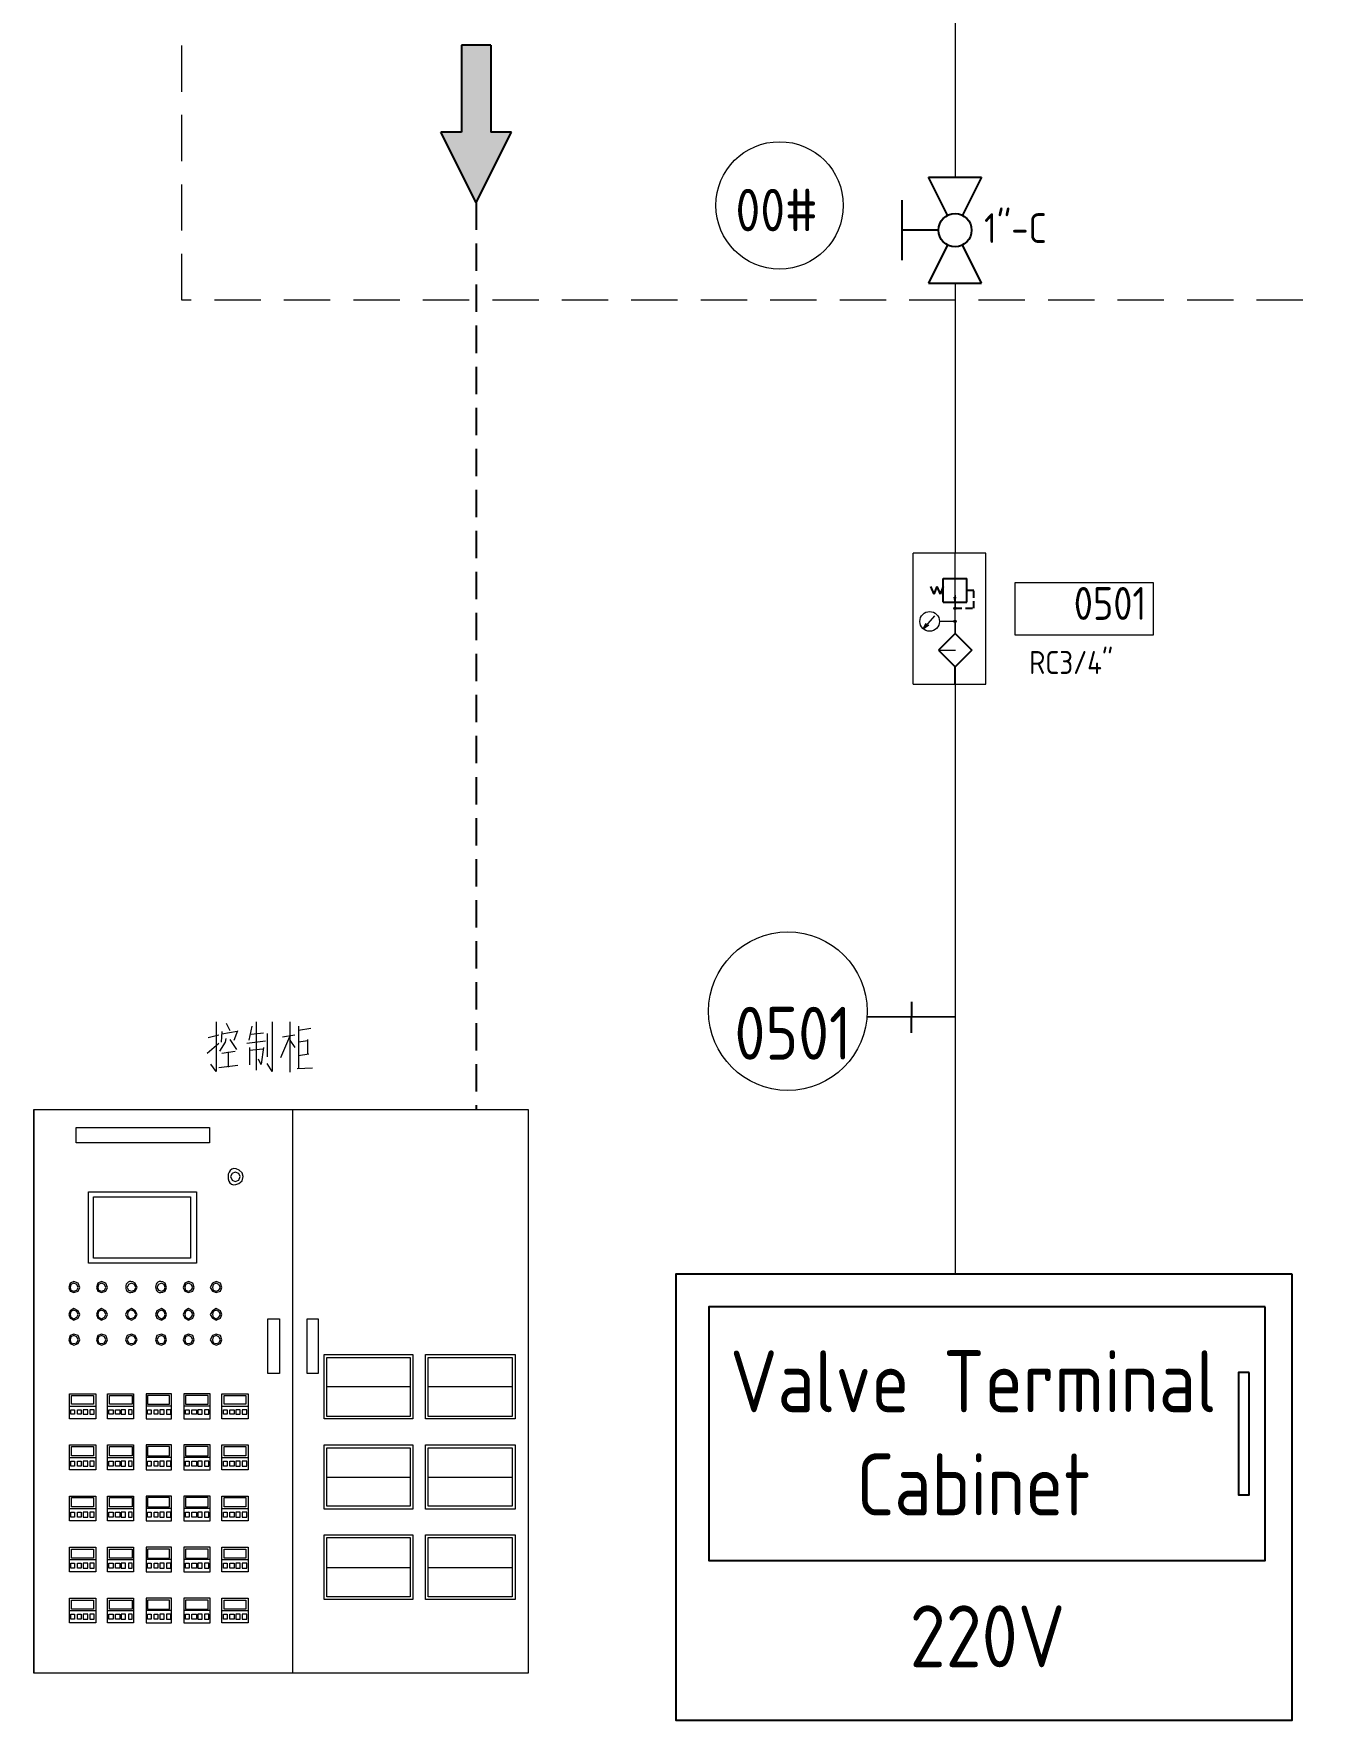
# Model space of a CAD drawing. Header units: millimetres. Extents: x -68339142 to 208, y -167 to 82456658.
# Drawn here: x -68325877.5 to -68325526, y 82451095.8 to 82451558.2 of the extents above; entities that cross this region are included whole.
import ezdxf

# ---------------------------------------------------------------- set-up
doc = ezdxf.new("R2010")
doc.units = ezdxf.units.MM
doc.header["$MEASUREMENT"] = 0
doc.linetypes.add('ASVLTYPE', pattern=[0.75, 0.5, -0.25])
doc.linetypes.add('HIDDEN', pattern=[9.525, 6.35, -3.175])
for name, color, linetype, lineweight in [('AM_8', 1, 'Continuous', 15), ('Langurage', 7, 'Continuous', 0), ('图层09压缩空气CA', 4, 'Continuous', 15)]:
    doc.layers.add(name, color=color, linetype=linetype, lineweight=lineweight)
for name, color, linetype in [('PDF_几何图形', 7, 'Continuous'), ('压缩空气', 130, 'Continuous'), ('文字', 1, 'Continuous'), ('機器', 7, 'Continuous')]:
    doc.layers.add(name, color=color, linetype=linetype)
doc.styles.get("Standard").update_dxf_attribs({"font": 'gbenor.shx', "bigfont": 'gbcbig.shx'})

# ---------------------------------------------------------------- blocks, each defined once
blk = doc.blocks.new('*U570')
at = {"color": 0}
for p, q in [((0, 0), (-0.03, -15)), ((2.65, -7.39), (-2.61, -7.38))]:
    blk.add_line(p, q, dxfattribs=at)
blk = doc.blocks.new('*U70')
at = {"color": 1, "linetype": 'ByBlock', "lineweight": 9}
blk.add_circle((-13.5, 0), 13.5, dxfattribs=at)
at = {"color": 1, "linetype": 'ByBlock', "lineweight": 9, "flags": 1}
for tag, p in [('YQJ_ITEMID', (23.95, 7.98)), ('YQJ_CLASS_NAME', (23.96, 3.68)), ('品牌', (24.38, -0.69)), ('供电电源', (24.47, -5.23)), ('控制方式', (24.6, -9.99)), ('量程上限', (24.33, -14.93)), ('量程下限', (24.2, -19.97)), ('输入信号类型1', (24.15, -25.29)), ('输入信号类型2', (23.98, -30.48))]:
    blk.add_attdef(tag, p, '', height=5, dxfattribs=at)
at = {"color": 1, "linetype": 'ByBlock', "lineweight": 13, "flags": 2}
blk.add_attdef('YQJ_CODE', (-20.25, -0.27), '', height=9, dxfattribs=at)
at = {"color": 1, "linetype": 'ByBlock', "lineweight": 13}
blk.add_attdef('YQJ_NO', (-22.58, -8.26), '', height=9, dxfattribs=at)
at = {"color": 1, "linetype": 'ByBlock', "lineweight": 9}
blk.add_attdef('尺寸', (-11.61, -20.93), '', height=6.3, dxfattribs=at)
blk = doc.blocks.new('*U182')
at = {"color": 0}
for p, q in [((-5.62, 11.25), (5.63, 11.25)), ((-1.57, 3.14), (-5.62, 11.25)), ((5.63, 11.25), (1.57, 3.14)), ((-11.25, 6.33), (-11.25, -6.33)), ((-3.52, 0), (-11.25, 0)), ((-1.57, -3.14), (-5.62, -11.25)), ((5.63, -11.25), (1.57, -3.14)), ((-5.62, -11.25), (5.63, -11.25))]:
    blk.add_line(p, q, dxfattribs=at)
at = {"color": 1, "linetype": 'ByBlock', "lineweight": 9}
blk.add_circle((-37.19, 5.25), 13.5, dxfattribs=at)
at = {"color": 0}
blk.add_circle((0, 0), 3.52, dxfattribs=at)
at = {"color": 1, "linetype": 'ByBlock', "lineweight": 9}
for tag, p, height, flags in [('YQJ_CODE', (-43.3, 7.9), 9, 2), ('YQJ_ITEMID', (12.3, -9.27), 5, 1), ('YQJ_CLASS_NAME', (12.34, -15.05), 5, 1), ('品牌', (13.52, -20.57), 5, 1), ('供电电源', (13.41, -26.42), 5, 1), ('控制方式', (13.73, -33.14), 5, 1), ('输出信号类型1', (14.15, -39.41), 5, 1), ('输出信号类型2', (13.98, -46.43), 5, 1)]:
    blk.add_attdef(tag, p, '', height=height, dxfattribs=dict(at, flags=flags))
for tag, p, height in [('YQJ_NO', (-46.53, -0.25), 9), ('尺寸', (6.15, -2.72), 6.3)]:
    blk.add_attdef(tag, p, '', height=height, dxfattribs=at)
blk = doc.blocks.new('*U561')
h = blk.add_hatch(color=7)
h.paths.add_polyline_path([(0, 23.9), (-0.24, 23.9), (0, 22.51)])
h.paths.add_polyline_path([(0.24, 23.9), (0, 23.9), (0, 22.51)])
h = blk.add_hatch(color=7)
h.paths.add_polyline_path([(-0.34, 20.84, -0.414214), (0, 21.18, -0.414214), (0.34, 20.84)])
h.paths.add_polyline_path([(-0.34, 20.84), (0, 20.84), (0, 20.5, -0.414214)])
h.paths.add_polyline_path([(0, 20.5), (0, 20.84), (0.34, 20.84, -0.414214)])
h = blk.add_hatch(color=7)
h.paths.add_polyline_path([(-0.34, 17.24, -0.414214), (0, 17.58, -0.414214), (0.34, 17.24)])
h.paths.add_polyline_path([(-0.34, 17.24), (0, 17.24), (0, 16.9, -0.414214)])
h.paths.add_polyline_path([(0, 16.9), (0, 17.24), (0.34, 17.24, -0.414214)])
at = {"color": 7, "ltscale": 0.1}
for p, q in [((-11.47, 0), (-11.47, 35.99)), ((8.45, 35.99), (-11.47, 35.99)), ((8.45, 0), (8.45, 35.99)), ((-11.47, 0), (8.45, 0))]:
    blk.add_line(p, q, dxfattribs=at)
at = {"color": 7}
for p, q in [((0, 13.93), (0, 35.99)), ((0, 22.51), (-0.24, 23.9)), ((-0.24, 23.9), (0.24, 23.9)), ((0, 22.51), (0.24, 23.9)), ((-5.65, 18.8), (-8.7, 15.17)), ((-8.7, 15.17), (-7.94, 16.72)), ((-8.7, 15.17), (-7.19, 16.27)), ((0, 17.24), (-4.26, 17.24)), ((-4.58, 9.35), (0.12, 9.35))]:
    blk.add_line(p, q, dxfattribs=at)
at = {"color": 7, "lineweight": -3}
for p, q in [((-3.24, 22.51), (-3.24, 28.99)), ((-3.24, 28.99), (3.24, 28.99)), ((3.24, 22.51), (3.24, 28.99)), ((-6.69, 26.83), (-5.83, 24.67)), ((-4.96, 26.83), (-5.83, 24.67)), ((-4.96, 26.83), (-4.1, 24.67)), ((-3.24, 26.83), (-4.1, 24.67)), ((-3.24, 22.51), (3.24, 22.51)), ((0, 13.93), (-4.58, 9.35)), ((0, 13.93), (4.58, 9.35)), ((-4.58, 9.35), (0, 4.77)), ((4.58, 9.35), (0, 4.77)), ((0, 0), (0, 4.77))]:
    blk.add_line(p, q, dxfattribs=at)
at = {"color": 7, "linetype": 'HIDDEN', "lineweight": -3, "ltscale": 0.3}
for p, q in [((5.15, 25.75), (3.24, 25.75)), ((5.15, 20.84), (5.15, 25.75)), ((0, 20.84), (5.15, 20.84))]:
    blk.add_line(p, q, dxfattribs=at)
at = {"color": 1, "linetype": 'ByBlock', "lineweight": 9}
blk.add_lwpolyline([(54.33, 13.5), (16.53, 13.5), (16.53, 27.9), (54.33, 27.9)], close=True, dxfattribs=at)
at = {"color": 7}
for centre, radius in [((-6.96, 17.24), 2.7), ((0, 20.84), 0.337), ((0, 17.24), 0.337)]:
    blk.add_circle(centre, radius, dxfattribs=at)
at = {"color": 1, "linetype": 'ByBlock', "lineweight": 9}
for tag, p, height, flags in [('YQJ_CODE', (17.36, 17.74), 9, 2), ('YQJ_ITEMID', (12.61, -14.42), 5, 1), ('YQJ_CLASS_NAME', (13.07, -19.9), 5, 1)]:
    blk.add_attdef(tag, p, '', height=height, dxfattribs=dict(at, flags=flags))
for tag, p, height in [('YQJ_NO', (32.56, 17.66), 9), ('尺寸', (20.32, 2.82), 6.3)]:
    blk.add_attdef(tag, p, '', height=height, dxfattribs=at)
blk = doc.blocks.new('KGJK')
at = {"layer": 'AM_8'}
blk.add_hatch(color=256, dxfattribs=at).paths.add_polyline_path([(5848.813, -1050.606), (5848.813, -1052.349), (5853.939, -1052.349), (5853.939, -1053.561), (5858.106, -1051.478), (5853.939, -1049.394), (5853.939, -1050.606)])
at = {"layer": '文字'}
for p, q in [((5858.106, -1051.478), (5853.939, -1049.394)), ((5853.939, -1049.394), (5853.939, -1050.606)), ((5848.813, -1050.606), (5848.813, -1052.349)), ((5848.813, -1050.606), (5853.939, -1050.606)), ((5858.106, -1051.478), (5853.939, -1053.561)), ((5848.813, -1052.349), (5853.939, -1052.349)), ((5853.939, -1052.349), (5853.939, -1053.561))]:
    blk.add_line(p, q, dxfattribs=at)

msp = doc.modelspace()

# ---------------------------------------------------------------- linework, layer by layer
at = {"linetype": 'ASVLTYPE', "ltscale": 15}
msp.add_line((-68325756.15726, 82451511.90578), (-68325756.15726, 82451263.26998), dxfattribs=at)
for points in [[(-68325532.3648, 82451218.10058), (-68325701.34839, 82451218.10058), (-68325701.34839, 82451095.7854), (-68325532.3648, 82451095.7854)], [(-68325539.73962, 82451209.12331), (-68325692.31605, 82451209.12331), (-68325692.31605, 82451139.6053), (-68325539.73962, 82451139.6053)], [(-68325544.13203, 82451191.09324), (-68325547.0977, 82451191.09324), (-68325547.0977, 82451157.61015), (-68325544.13203, 82451157.61015)]]:
    msp.add_lwpolyline(points, close=True)
at = {"layer": 'Langurage', "linetype": 'HIDDEN', "ltscale": 2}
msp.add_lwpolyline([(-68325836.89098, 82451954.4649), (-68325015.09318, 82451954.4649), (-68325015.09318, 82451485.15188), (-68325836.89098, 82451485.15188)], close=True, dxfattribs=at)
at = {"layer": 'PDF_几何图形', "lineweight": 5}
for points in [[(-68325826.65834, 82451283.66895), (-68325829.65834, 82451282.86895)], [(-68325827.45831, 82451287.269), (-68325827.45831, 82451273.669), (-68325828.85831, 82451275.669)], [(-68325825.85837, 82451284.66891), (-68325826.05837, 82451281.66891)], [(-68325821.65834, 82451284.66891), (-68325825.85834, 82451283.86891)], [(-68325824.65822, 82451286.86882), (-68325823.65822, 82451284.86882)], [(-68325822.45831, 82451282.269), (-68325821.45831, 82451284.869)], [(-68325817.6583, 82451286.06885), (-68325818.4583, 82451282.26885)], [(-68325817.85829, 82451283.86894), (-68325814.45829, 82451284.26894)], [(-68325816.45835, 82451287.26941), (-68325816.45835, 82451274.06941)], [(-68325812.05832, 82451287.26921), (-68325812.05832, 82451273.66921), (-68325813.45832, 82451275.86921)], [(-68325813.45827, 82451284.06913), (-68325813.45827, 82451277.66913)], [(-68325809.65842, 82451277.4692), (-68325807.25842, 82451283.2692)], [(-68325805.85837, 82451283.66915), (-68325809.25837, 82451283.06915)], [(-68325807.25852, 82451287.26921), (-68325807.25852, 82451273.46921)], [(-68325804.85841, 82451286.06926), (-68325804.85841, 82451274.46926)], [(-68325801.45835, 82451285.46928), (-68325804.85835, 82451284.86928)], [(-68325829.85841, 82451278.66895), (-68325826.65841, 82451281.46895)], [(-68325826.45835, 82451279.26892), (-68325824.85835, 82451281.66892), (-68325824.65835, 82451282.66892)], [(-68325825.85817, 82451278.66895), (-68325822.25817, 82451279.26895)], [(-68325824.05824, 82451274.8689), (-68325824.05824, 82451279.0689)], [(-68325823.65826, 82451282.469), (-68325821.85826, 82451279.669)], [(-68325819.05824, 82451281.46904), (-68325813.85824, 82451282.06904)], [(-68325818.25827, 82451280.26909), (-68325818.25827, 82451275.46909)], [(-68325818.25827, 82451279.46932), (-68325814.65827, 82451279.86932)], [(-68325814.45823, 82451280.26929), (-68325815.05823, 82451275.66929)], [(-68325807.25832, 82451282.26921), (-68325805.85832, 82451280.26921)], [(-68325804.85841, 82451278.06938), (-68325802.05841, 82451278.46938)], [(-68325802.25832, 82451282.06942), (-68325804.85832, 82451281.66942)], [(-68325802.25832, 82451278.46936), (-68325802.25832, 82451282.46936)], [(-68325821.45814, 82451275.26888), (-68325826.65814, 82451274.66888)], [(-68325815.0582, 82451275.46908), (-68325815.8582, 82451277.06908)], [(-68325805.2584, 82451274.46932), (-68325801.0584, 82451274.66932)], [(-68325877.45932, 82451263.26998), (-68325877.45932, 82451108.66998)], [(-68325806.45937, 82451263.26998), (-68325806.45937, 82451108.66998)], [(-68325820.25942, 82451243.67012), (-68325820.05942, 82451244.87012), (-68325820.25942, 82451245.87012)], [(-68325849.65845, 82451213.46891), (-68325849.05845, 82451214.46891), (-68325849.65845, 82451215.66891)], [(-68325841.45836, 82451213.46891), (-68325841.05836, 82451214.46891), (-68325841.45836, 82451215.66891)], [(-68325849.85863, 82451206.26901), (-68325849.45863, 82451207.06901), (-68325849.85863, 82451207.86901)], [(-68325797.05873, 82451187.269), (-68325774.25873, 82451187.269)], [(-68325769.25884, 82451187.269), (-68325746.25884, 82451187.269)], [(-68325867.65952, 82451181.87004), (-68325860.45952, 82451181.87004)], [(-68325857.25954, 82451181.87004), (-68325850.05954, 82451181.87004)], [(-68325839.65944, 82451181.87004), (-68325846.65944, 82451181.87004)], [(-68325829.05926, 82451181.87004), (-68325836.25926, 82451181.87004)], [(-68325825.85939, 82451181.86983), (-68325818.65939, 82451181.86983)], [(-68325867.65932, 82451167.86979), (-68325860.45932, 82451167.86979)], [(-68325857.25933, 82451167.86979), (-68325850.05933, 82451167.86979)], [(-68325839.65923, 82451167.86979), (-68325846.65923, 82451167.86979)], [(-68325829.05926, 82451167.86979), (-68325836.25926, 82451167.86979)], [(-68325825.85919, 82451167.86979), (-68325818.65919, 82451167.86979)], [(-68325797.05853, 82451162.469), (-68325774.25853, 82451162.469)], [(-68325769.25864, 82451162.469), (-68325746.25864, 82451162.469)], [(-68325867.65911, 82451153.86914), (-68325860.45911, 82451153.86914)], [(-68325857.25913, 82451153.86914), (-68325850.05913, 82451153.86914)], [(-68325839.65903, 82451153.86914), (-68325846.65903, 82451153.86914)], [(-68325829.05906, 82451153.86914), (-68325836.25906, 82451153.86914)], [(-68325825.85898, 82451153.86914), (-68325818.65898, 82451153.86914)], [(-68325867.65891, 82451139.8691), (-68325860.45891, 82451139.8691)], [(-68325857.25893, 82451139.8691), (-68325850.05893, 82451139.8691)], [(-68325839.65883, 82451139.8691), (-68325846.65883, 82451139.8691)], [(-68325829.05885, 82451139.8691), (-68325836.25885, 82451139.8691)], [(-68325825.85878, 82451139.8691), (-68325818.65878, 82451139.8691)], [(-68325797.05934, 82451137.67), (-68325774.25934, 82451137.67)], [(-68325769.25864, 82451137.66899), (-68325746.25864, 82451137.66899)], [(-68325867.65871, 82451125.86906), (-68325860.45871, 82451125.86906)], [(-68325857.25872, 82451125.86906), (-68325850.05872, 82451125.86906)], [(-68325839.65862, 82451125.86906), (-68325846.65862, 82451125.86906)], [(-68325829.05865, 82451125.86906), (-68325836.25865, 82451125.86906)], [(-68325825.85858, 82451125.86906), (-68325818.65858, 82451125.86906)]]:
    msp.add_lwpolyline(points, dxfattribs=at)
for points in [[(-68325877.45932, 82451108.66998), (-68325877.45932, 82451263.26998), (-68325741.85932, 82451263.26998), (-68325741.85932, 82451108.66998)], [(-68325865.85959, 82451254.07018), (-68325865.85959, 82451258.27018), (-68325829.25959, 82451258.27018), (-68325829.25959, 82451254.07018)], [(-68325820.85939, 82451244.87012), (-68325821.25939, 82451245.67012), (-68325822.25939, 82451246.07012), (-68325823.05939, 82451245.67012), (-68325823.45939, 82451244.87012), (-68325823.05939, 82451243.87012), (-68325822.25939, 82451243.47012), (-68325821.25939, 82451243.87012)], [(-68325862.45953, 82451221.07009), (-68325862.45953, 82451240.66975), (-68325832.85953, 82451240.66975), (-68325832.85953, 82451221.07009)], [(-68325861.05958, 82451222.47014), (-68325861.05958, 82451239.27014), (-68325834.45958, 82451239.27014), (-68325834.45958, 82451222.47014)], [(-68325864.85862, 82451214.46891), (-68325865.25862, 82451215.66891), (-68325866.45862, 82451216.06891), (-68325867.45862, 82451215.66891), (-68325867.85862, 82451214.46891), (-68325867.45862, 82451213.46891), (-68325866.45862, 82451213.06891), (-68325865.25862, 82451213.46891)], [(-68325865.2586, 82451214.46891), (-68325865.6586, 82451215.26891), (-68325866.4586, 82451215.66891), (-68325867.2586, 82451215.26891), (-68325867.4586, 82451214.46891), (-68325867.2586, 82451213.66891), (-68325866.4586, 82451213.46891), (-68325865.6586, 82451213.66891)], [(-68325857.25852, 82451214.46891), (-68325857.65852, 82451215.66891), (-68325858.85852, 82451216.06891), (-68325859.85852, 82451215.66891), (-68325860.25852, 82451214.46891), (-68325859.85852, 82451213.46891), (-68325858.85852, 82451213.06891), (-68325857.65852, 82451213.46891)], [(-68325857.6585, 82451214.46891), (-68325858.0585, 82451215.26891), (-68325858.8585, 82451215.66891), (-68325859.6585, 82451215.26891), (-68325859.8585, 82451214.46891), (-68325859.6585, 82451213.66891), (-68325858.8585, 82451213.46891), (-68325858.0585, 82451213.66891)], [(-68325849.45843, 82451214.46891), (-68325849.85843, 82451215.26891), (-68325850.65843, 82451215.66891), (-68325851.45843, 82451215.26891), (-68325851.85843, 82451214.46891), (-68325851.45843, 82451213.66891), (-68325850.65843, 82451213.46891), (-68325849.85843, 82451213.66891)], [(-68325841.45835, 82451214.46891), (-68325841.65835, 82451215.26891), (-68325842.45835, 82451215.66891), (-68325843.25835, 82451215.26891), (-68325843.65835, 82451214.46891), (-68325843.25835, 82451213.66891), (-68325842.45835, 82451213.46891), (-68325841.65835, 82451213.66891)], [(-68325833.45847, 82451214.46891), (-68325833.85847, 82451215.66891), (-68325835.05847, 82451216.06891), (-68325836.05847, 82451215.66891), (-68325836.45847, 82451214.46891), (-68325836.05847, 82451213.46891), (-68325835.05847, 82451213.06891), (-68325833.85847, 82451213.46891)], [(-68325833.85845, 82451214.46891), (-68325834.25845, 82451215.26891), (-68325835.05845, 82451215.66891), (-68325835.85845, 82451215.26891), (-68325836.05845, 82451214.46891), (-68325835.85845, 82451213.66891), (-68325835.05845, 82451213.46891), (-68325834.25845, 82451213.66891)], [(-68325825.85837, 82451214.46891), (-68325826.25837, 82451215.66891), (-68325827.45837, 82451216.06891), (-68325828.45837, 82451215.66891), (-68325829.05837, 82451214.46891), (-68325828.45837, 82451213.46891), (-68325827.45837, 82451213.06891), (-68325826.25837, 82451213.46891)], [(-68325826.25836, 82451214.46891), (-68325826.65836, 82451215.26891), (-68325827.45836, 82451215.66891), (-68325828.25836, 82451215.26891), (-68325828.45836, 82451214.46891), (-68325828.25836, 82451213.66891), (-68325827.45836, 82451213.46891), (-68325826.65836, 82451213.66891)], [(-68325864.85882, 82451207.06901), (-68325865.25882, 82451208.06901), (-68325866.45882, 82451208.66901), (-68325867.45882, 82451208.06901), (-68325867.85882, 82451207.06901), (-68325867.45882, 82451206.06901), (-68325866.45882, 82451205.46901), (-68325865.25882, 82451206.06901)], [(-68325865.2588, 82451207.06901), (-68325865.6588, 82451207.86901), (-68325866.4588, 82451208.26901), (-68325867.2588, 82451207.86901), (-68325867.4588, 82451207.06901), (-68325867.2588, 82451206.26901), (-68325866.4588, 82451205.86901), (-68325865.6588, 82451206.26901)], [(-68325857.25872, 82451207.06901), (-68325857.65872, 82451208.06901), (-68325858.85872, 82451208.66901), (-68325859.85872, 82451208.06901), (-68325860.25872, 82451207.06901), (-68325859.85872, 82451206.06901), (-68325858.85872, 82451205.46901), (-68325857.65872, 82451206.06901)], [(-68325857.65871, 82451207.06901), (-68325858.05871, 82451207.86901), (-68325858.85871, 82451208.26901), (-68325859.65871, 82451207.86901), (-68325859.85871, 82451207.06901), (-68325859.65871, 82451206.26901), (-68325858.85871, 82451205.86901), (-68325858.05871, 82451206.26901)], [(-68325849.05865, 82451207.06901), (-68325849.65865, 82451208.06901), (-68325850.65865, 82451208.66901), (-68325851.85865, 82451208.06901), (-68325852.25865, 82451207.06901), (-68325851.85865, 82451206.06901), (-68325850.65865, 82451205.46901), (-68325849.65865, 82451206.06901)], [(-68325841.05857, 82451207.06901), (-68325841.45857, 82451208.06901), (-68325842.45857, 82451208.66901), (-68325843.65857, 82451208.06901), (-68325844.05857, 82451207.06901), (-68325843.65857, 82451206.06901), (-68325842.45857, 82451205.46901), (-68325841.45857, 82451206.06901)], [(-68325841.45855, 82451207.06901), (-68325841.65855, 82451207.86901), (-68325842.45855, 82451208.26901), (-68325843.25855, 82451207.86901), (-68325843.65855, 82451207.06901), (-68325843.25855, 82451206.26901), (-68325842.45855, 82451205.86901), (-68325841.65855, 82451206.26901)], [(-68325833.45867, 82451207.06901), (-68325833.85867, 82451208.06901), (-68325835.05867, 82451208.66901), (-68325836.05867, 82451208.06901), (-68325836.45867, 82451207.06901), (-68325836.05867, 82451206.06901), (-68325835.05867, 82451205.46901), (-68325833.85867, 82451206.06901)], [(-68325833.85866, 82451207.06901), (-68325834.25866, 82451207.86901), (-68325835.05866, 82451208.26901), (-68325835.85866, 82451207.86901), (-68325836.05866, 82451207.06901), (-68325835.85866, 82451206.26901), (-68325835.05866, 82451205.86901), (-68325834.25866, 82451206.26901)], [(-68325825.85858, 82451207.06901), (-68325826.25858, 82451208.06901), (-68325827.45858, 82451208.66901), (-68325828.45858, 82451208.06901), (-68325829.05858, 82451207.06901), (-68325828.45858, 82451206.06901), (-68325827.45858, 82451205.46901), (-68325826.25858, 82451206.06901)], [(-68325826.25856, 82451207.06901), (-68325826.65856, 82451207.86901), (-68325827.45856, 82451208.26901), (-68325828.25856, 82451207.86901), (-68325828.45856, 82451207.06901), (-68325828.25856, 82451206.26901), (-68325827.45856, 82451205.86901), (-68325826.65856, 82451206.26901)], [(-68325813.25929, 82451190.86987), (-68325813.25929, 82451205.86987), (-68325810.05929, 82451205.86987), (-68325810.05929, 82451190.86987)], [(-68325802.45932, 82451190.86987), (-68325802.45932, 82451205.86987), (-68325799.45932, 82451205.86987), (-68325799.45932, 82451190.86987)], [(-68325864.85943, 82451200.07011), (-68325865.25943, 82451201.27011), (-68325866.45943, 82451201.67011), (-68325867.45943, 82451201.27011), (-68325867.85943, 82451200.07011), (-68325867.45943, 82451199.07011), (-68325866.45943, 82451198.67011), (-68325865.25943, 82451199.07011)], [(-68325865.25941, 82451200.07011), (-68325865.65941, 82451200.87011), (-68325866.45941, 82451201.27011), (-68325867.25941, 82451200.87011), (-68325867.45941, 82451200.07011), (-68325867.25941, 82451199.27011), (-68325866.45941, 82451199.07011), (-68325865.65941, 82451199.27011)], [(-68325857.25933, 82451200.07011), (-68325857.65933, 82451201.27011), (-68325858.85933, 82451201.67011), (-68325859.85933, 82451201.27011), (-68325860.25933, 82451200.07011), (-68325859.85933, 82451199.07011), (-68325858.85933, 82451198.67011), (-68325857.65933, 82451199.07011)], [(-68325857.65932, 82451200.07011), (-68325858.05932, 82451200.87011), (-68325858.85932, 82451201.27011), (-68325859.65932, 82451200.87011), (-68325859.85932, 82451200.07011), (-68325859.65932, 82451199.27011), (-68325858.85932, 82451199.07011), (-68325858.05932, 82451199.27011)], [(-68325849.05926, 82451200.07011), (-68325849.65926, 82451201.27011), (-68325850.65926, 82451201.67011), (-68325851.85926, 82451201.27011), (-68325852.25926, 82451200.07011), (-68325851.85926, 82451199.07011), (-68325850.65926, 82451198.67011), (-68325849.65926, 82451199.07011)], [(-68325849.45924, 82451200.07011), (-68325849.85924, 82451200.87011), (-68325850.65924, 82451201.27011), (-68325851.45924, 82451200.87011), (-68325851.85924, 82451200.07011), (-68325851.45924, 82451199.27011), (-68325850.65924, 82451199.07011), (-68325849.85924, 82451199.27011)], [(-68325841.05938, 82451200.06991), (-68325841.45938, 82451201.26991), (-68325842.45938, 82451201.66991), (-68325843.65938, 82451201.26991), (-68325844.05938, 82451200.06991), (-68325843.65938, 82451199.06991), (-68325842.45938, 82451198.66991), (-68325841.45938, 82451199.06991)], [(-68325841.45937, 82451200.06991), (-68325841.65937, 82451200.86991), (-68325842.45937, 82451201.26991), (-68325843.25937, 82451200.86991), (-68325843.65937, 82451200.06991), (-68325843.25937, 82451199.26991), (-68325842.45937, 82451199.06991), (-68325841.65937, 82451199.26991)], [(-68325833.45949, 82451200.06991), (-68325833.85949, 82451201.26991), (-68325835.05949, 82451201.66991), (-68325836.05949, 82451201.26991), (-68325836.45949, 82451200.06991), (-68325836.05949, 82451199.06991), (-68325835.05949, 82451198.66991), (-68325833.85949, 82451199.06991)], [(-68325833.85947, 82451200.06991), (-68325834.25947, 82451200.86991), (-68325835.05947, 82451201.26991), (-68325835.85947, 82451200.86991), (-68325836.05947, 82451200.06991), (-68325835.85947, 82451199.26991), (-68325835.05947, 82451199.06991), (-68325834.25947, 82451199.26991)], [(-68325825.85939, 82451200.06991), (-68325826.25939, 82451201.26991), (-68325827.45939, 82451201.66991), (-68325828.45939, 82451201.26991), (-68325829.05939, 82451200.06991), (-68325828.45939, 82451199.06991), (-68325827.45939, 82451198.66991), (-68325826.25939, 82451199.06991)], [(-68325826.25937, 82451200.06991), (-68325826.65937, 82451200.86991), (-68325827.45937, 82451201.26991), (-68325828.25937, 82451200.86991), (-68325828.45937, 82451200.06991), (-68325828.25937, 82451199.26991), (-68325827.45937, 82451199.06991), (-68325826.65937, 82451199.26991)], [(-68325797.8587, 82451178.46905), (-68325797.8587, 82451196.06905), (-68325773.4587, 82451196.06905), (-68325773.4587, 82451178.46905)], [(-68325797.05873, 82451179.06909), (-68325797.05873, 82451195.26909), (-68325774.25873, 82451195.26909), (-68325774.25873, 82451179.06909)], [(-68325770.05881, 82451178.46905), (-68325770.05881, 82451196.06905), (-68325745.45881, 82451196.06905), (-68325745.45881, 82451178.46905)], [(-68325769.25884, 82451179.06909), (-68325769.25884, 82451195.26909), (-68325746.25884, 82451195.26909), (-68325746.25884, 82451179.06909)], [(-68325867.65952, 82451178.4701), (-68325867.65952, 82451185.2701), (-68325860.45952, 82451185.2701), (-68325860.45952, 82451178.4701)], [(-68325867.05954, 82451182.47012), (-68325867.05954, 82451184.87012), (-68325861.05954, 82451184.87012), (-68325861.05954, 82451182.47012)], [(-68325857.25954, 82451178.4701), (-68325857.25954, 82451185.2701), (-68325850.05954, 82451185.2701), (-68325850.05954, 82451178.4701)], [(-68325856.65956, 82451182.47012), (-68325856.65956, 82451184.87012), (-68325850.45956, 82451184.87012), (-68325850.45956, 82451182.47012)], [(-68325839.65944, 82451178.4701), (-68325839.65944, 82451185.2701), (-68325846.65944, 82451185.2701), (-68325846.65944, 82451178.4701)], [(-68325840.25941, 82451182.47012), (-68325840.25941, 82451184.87012), (-68325846.25941, 82451184.87012), (-68325846.25941, 82451182.47012)], [(-68325829.05926, 82451178.4701), (-68325829.05926, 82451185.2701), (-68325836.25926, 82451185.2701), (-68325836.25926, 82451178.4701)], [(-68325829.65923, 82451182.47012), (-68325829.65923, 82451184.87012), (-68325835.85923, 82451184.87012), (-68325835.85923, 82451182.47012)], [(-68325825.85939, 82451178.4699), (-68325825.85939, 82451185.2699), (-68325818.65939, 82451185.2699), (-68325818.65939, 82451178.4699)], [(-68325825.25941, 82451182.46992), (-68325825.25941, 82451184.86992), (-68325819.25941, 82451184.86992), (-68325819.25941, 82451182.46992)], [(-68325867.25954, 82451179.67008), (-68325867.25954, 82451180.87008), (-68325866.25954, 82451180.87008), (-68325866.25954, 82451179.67008)], [(-68325865.45961, 82451179.67008), (-68325865.45961, 82451180.87008), (-68325864.45928, 82451180.87008), (-68325864.45928, 82451179.67008)], [(-68325862.65952, 82451179.67008), (-68325862.65952, 82451180.87008), (-68325863.85952, 82451180.87008), (-68325863.85952, 82451179.67008)], [(-68325860.85959, 82451179.67008), (-68325860.85959, 82451180.87008), (-68325862.05959, 82451180.87008), (-68325862.05959, 82451179.67008)], [(-68325856.85955, 82451179.67008), (-68325856.85955, 82451180.87008), (-68325855.65955, 82451180.87008), (-68325855.65955, 82451179.67008)], [(-68325855.05963, 82451179.67008), (-68325855.05963, 82451180.87008), (-68325853.85929, 82451180.87008), (-68325853.85929, 82451179.67008)], [(-68325852.25954, 82451179.67008), (-68325852.25954, 82451180.87008), (-68325853.45954, 82451180.87008), (-68325853.45954, 82451179.67008)], [(-68325850.45961, 82451179.67008), (-68325850.45961, 82451180.87008), (-68325851.45961, 82451180.87008), (-68325851.45961, 82451179.67008)], [(-68325846.25937, 82451179.67008), (-68325846.25937, 82451180.87008), (-68325845.25904, 82451180.87008), (-68325845.25904, 82451179.67008)], [(-68325844.45945, 82451179.67008), (-68325844.45945, 82451180.87008), (-68325843.45945, 82451180.87008), (-68325843.45945, 82451179.67008)], [(-68325841.65936, 82451179.67008), (-68325841.65936, 82451180.87008), (-68325842.85936, 82451180.87008), (-68325842.85936, 82451179.67008)], [(-68325839.85943, 82451179.67008), (-68325839.85943, 82451180.87008), (-68325841.05976, 82451180.87008), (-68325841.05976, 82451179.67008)], [(-68325835.85919, 82451179.67008), (-68325835.85919, 82451180.87008), (-68325834.85885, 82451180.87008), (-68325834.85885, 82451179.67008)], [(-68325834.05926, 82451179.67008), (-68325834.05926, 82451180.87008), (-68325832.85926, 82451180.87008), (-68325832.85926, 82451179.67008)], [(-68325831.25917, 82451179.67008), (-68325831.25917, 82451180.87008), (-68325832.45917, 82451180.87008), (-68325832.45917, 82451179.67008)], [(-68325829.45924, 82451179.67008), (-68325829.45924, 82451180.87008), (-68325830.65958, 82451180.87008), (-68325830.65958, 82451179.67008)], [(-68325825.45941, 82451179.66987), (-68325825.45941, 82451180.86987), (-68325824.45907, 82451180.86987), (-68325824.45907, 82451179.66987)], [(-68325823.65948, 82451179.66987), (-68325823.65948, 82451180.86987), (-68325822.45948, 82451180.86987), (-68325822.45948, 82451179.66987)], [(-68325820.85939, 82451179.66987), (-68325820.85939, 82451180.86987), (-68325822.05939, 82451180.86987), (-68325822.05939, 82451179.66987)], [(-68325819.05946, 82451179.66987), (-68325819.05946, 82451180.86987), (-68325820.25946, 82451180.86987), (-68325820.25946, 82451179.66987)], [(-68325867.65932, 82451164.46986), (-68325867.65932, 82451171.26986), (-68325860.45932, 82451171.26986), (-68325860.45932, 82451164.46986)], [(-68325867.05934, 82451168.26987), (-68325867.05934, 82451170.86987), (-68325861.05934, 82451170.86987), (-68325861.05934, 82451168.26987)], [(-68325857.25933, 82451164.46986), (-68325857.25933, 82451171.26986), (-68325850.05933, 82451171.26986), (-68325850.05933, 82451164.46986)], [(-68325856.65936, 82451168.26987), (-68325856.65936, 82451170.86987), (-68325850.45936, 82451170.86987), (-68325850.45936, 82451168.26987)], [(-68325839.65923, 82451164.46986), (-68325839.65923, 82451171.26986), (-68325846.65923, 82451171.26986), (-68325846.65923, 82451164.46986)], [(-68325840.25921, 82451168.26987), (-68325840.25921, 82451170.86987), (-68325846.25921, 82451170.86987), (-68325846.25921, 82451168.26987)], [(-68325829.05926, 82451164.46986), (-68325829.05926, 82451171.26986), (-68325836.25926, 82451171.26986), (-68325836.25926, 82451164.46986)], [(-68325829.65923, 82451168.26987), (-68325829.65923, 82451170.86987), (-68325835.85923, 82451170.86987), (-68325835.85923, 82451168.26987)], [(-68325825.85919, 82451164.46986), (-68325825.85919, 82451171.26986), (-68325818.65919, 82451171.26986), (-68325818.65919, 82451164.46986)], [(-68325825.25921, 82451168.26987), (-68325825.25921, 82451170.86987), (-68325819.25921, 82451170.86987), (-68325819.25921, 82451168.26987)], [(-68325797.85849, 82451153.66904), (-68325797.85849, 82451171.26904), (-68325773.45849, 82451171.26904), (-68325773.45849, 82451153.66904)], [(-68325797.05853, 82451154.46908), (-68325797.05853, 82451170.46908), (-68325774.25853, 82451170.46908), (-68325774.25853, 82451154.46908)], [(-68325770.05861, 82451153.66904), (-68325770.05861, 82451171.26904), (-68325745.45861, 82451171.26904), (-68325745.45861, 82451153.66904)], [(-68325769.25864, 82451154.46908), (-68325769.25864, 82451170.46908), (-68325746.25864, 82451170.46908), (-68325746.25864, 82451154.46908)], [(-68325867.25933, 82451165.46983), (-68325867.25933, 82451166.86983), (-68325866.25933, 82451166.86983), (-68325866.25933, 82451165.46983)], [(-68325865.45941, 82451165.46983), (-68325865.45941, 82451166.86983), (-68325864.45907, 82451166.86983), (-68325864.45907, 82451165.46983)], [(-68325862.65932, 82451165.46983), (-68325862.65932, 82451166.86983), (-68325863.85932, 82451166.86983), (-68325863.85932, 82451165.46983)], [(-68325860.85939, 82451165.46983), (-68325860.85939, 82451166.86983), (-68325862.05939, 82451166.86983), (-68325862.05939, 82451165.46983)], [(-68325856.85935, 82451165.46983), (-68325856.85935, 82451166.86983), (-68325855.65935, 82451166.86983), (-68325855.65935, 82451165.46983)], [(-68325855.05942, 82451165.46983), (-68325855.05942, 82451166.86983), (-68325853.85909, 82451166.86983), (-68325853.85909, 82451165.46983)], [(-68325852.25933, 82451165.46983), (-68325852.25933, 82451166.86983), (-68325853.45933, 82451166.86983), (-68325853.45933, 82451165.46983)], [(-68325850.45941, 82451165.46983), (-68325850.45941, 82451166.86983), (-68325851.45941, 82451166.86983), (-68325851.45941, 82451165.46983)], [(-68325846.25917, 82451165.46983), (-68325846.25917, 82451166.86983), (-68325845.25884, 82451166.86983), (-68325845.25884, 82451165.46983)], [(-68325844.45924, 82451165.46983), (-68325844.45924, 82451166.86983), (-68325843.45924, 82451166.86983), (-68325843.45924, 82451165.46983)], [(-68325841.65915, 82451165.46983), (-68325841.65915, 82451166.86983), (-68325842.85915, 82451166.86983), (-68325842.85915, 82451165.46983)], [(-68325839.85923, 82451165.46983), (-68325839.85923, 82451166.86983), (-68325841.05956, 82451166.86983), (-68325841.05956, 82451165.46983)], [(-68325835.85919, 82451165.46983), (-68325835.85919, 82451166.86983), (-68325834.85885, 82451166.86983), (-68325834.85885, 82451165.46983)], [(-68325834.05926, 82451165.46983), (-68325834.05926, 82451166.86983), (-68325832.85926, 82451166.86983), (-68325832.85926, 82451165.46983)], [(-68325831.25917, 82451165.46983), (-68325831.25917, 82451166.86983), (-68325832.45917, 82451166.86983), (-68325832.45917, 82451165.46983)], [(-68325829.45924, 82451165.46983), (-68325829.45924, 82451166.86983), (-68325830.65958, 82451166.86983), (-68325830.65958, 82451165.46983)], [(-68325825.4592, 82451165.46922), (-68325825.4592, 82451166.86922), (-68325824.45887, 82451166.86922), (-68325824.45887, 82451165.46922)], [(-68325823.65928, 82451165.46922), (-68325823.65928, 82451166.86922), (-68325822.45928, 82451166.86922), (-68325822.45928, 82451165.46922)], [(-68325820.85919, 82451165.46922), (-68325820.85919, 82451166.86922), (-68325822.05919, 82451166.86922), (-68325822.05919, 82451165.46922)], [(-68325819.05926, 82451165.46922), (-68325819.05926, 82451166.86922), (-68325820.25926, 82451166.86922), (-68325820.25926, 82451165.46922)], [(-68325867.65911, 82451150.46921), (-68325867.65911, 82451157.26921), (-68325860.45911, 82451157.26921), (-68325860.45911, 82451150.46921)], [(-68325867.05914, 82451154.26922), (-68325867.05914, 82451156.86922), (-68325861.05914, 82451156.86922), (-68325861.05914, 82451154.26922)], [(-68325857.25913, 82451150.46921), (-68325857.25913, 82451157.26921), (-68325850.05913, 82451157.26921), (-68325850.05913, 82451150.46921)], [(-68325856.65915, 82451154.26922), (-68325856.65915, 82451156.86922), (-68325850.45915, 82451156.86922), (-68325850.45915, 82451154.26922)], [(-68325839.65903, 82451150.46921), (-68325839.65903, 82451157.26921), (-68325846.65903, 82451157.26921), (-68325846.65903, 82451150.46921)], [(-68325840.25901, 82451154.26922), (-68325840.25901, 82451156.86922), (-68325846.25901, 82451156.86922), (-68325846.25901, 82451154.26922)], [(-68325829.05906, 82451150.46921), (-68325829.05906, 82451157.26921), (-68325836.25906, 82451157.26921), (-68325836.25906, 82451150.46921)], [(-68325829.65903, 82451154.26922), (-68325829.65903, 82451156.86922), (-68325835.85903, 82451156.86922), (-68325835.85903, 82451154.26922)], [(-68325825.85898, 82451150.46921), (-68325825.85898, 82451157.26921), (-68325818.65898, 82451157.26921), (-68325818.65898, 82451150.46921)], [(-68325825.25901, 82451154.26922), (-68325825.25901, 82451156.86922), (-68325819.25901, 82451156.86922), (-68325819.25901, 82451154.26922)], [(-68325867.25913, 82451151.46918), (-68325867.25913, 82451152.86918), (-68325866.25913, 82451152.86918), (-68325866.25913, 82451151.46918)], [(-68325865.4592, 82451151.46918), (-68325865.4592, 82451152.86918), (-68325864.45887, 82451152.86918), (-68325864.45887, 82451151.46918)], [(-68325862.65911, 82451151.46918), (-68325862.65911, 82451152.86918), (-68325863.85911, 82451152.86918), (-68325863.85911, 82451151.46918)], [(-68325860.85919, 82451151.46918), (-68325860.85919, 82451152.86918), (-68325862.05919, 82451152.86918), (-68325862.05919, 82451151.46918)], [(-68325856.85915, 82451151.46918), (-68325856.85915, 82451152.86918), (-68325855.65915, 82451152.86918), (-68325855.65915, 82451151.46918)], [(-68325855.05922, 82451151.46918), (-68325855.05922, 82451152.86918), (-68325853.85889, 82451152.86918), (-68325853.85889, 82451151.46918)], [(-68325852.25913, 82451151.46918), (-68325852.25913, 82451152.86918), (-68325853.45913, 82451152.86918), (-68325853.45913, 82451151.46918)], [(-68325850.4592, 82451151.46918), (-68325850.4592, 82451152.86918), (-68325851.4592, 82451152.86918), (-68325851.4592, 82451151.46918)], [(-68325846.25897, 82451151.46918), (-68325846.25897, 82451152.86918), (-68325845.25863, 82451152.86918), (-68325845.25863, 82451151.46918)], [(-68325844.45904, 82451151.46918), (-68325844.45904, 82451152.86918), (-68325843.45904, 82451152.86918), (-68325843.45904, 82451151.46918)], [(-68325841.65895, 82451151.46918), (-68325841.65895, 82451152.86918), (-68325842.85895, 82451152.86918), (-68325842.85895, 82451151.46918)], [(-68325839.85902, 82451151.46918), (-68325839.85902, 82451152.86918), (-68325841.05936, 82451152.86918), (-68325841.05936, 82451151.46918)], [(-68325835.85898, 82451151.46918), (-68325835.85898, 82451152.86918), (-68325834.85865, 82451152.86918), (-68325834.85865, 82451151.46918)], [(-68325834.05906, 82451151.46918), (-68325834.05906, 82451152.86918), (-68325832.85906, 82451152.86918), (-68325832.85906, 82451151.46918)], [(-68325831.25897, 82451151.46918), (-68325831.25897, 82451152.86918), (-68325832.45897, 82451152.86918), (-68325832.45897, 82451151.46918)], [(-68325829.45904, 82451151.46918), (-68325829.45904, 82451152.86918), (-68325830.65937, 82451152.86918), (-68325830.65937, 82451151.46918)], [(-68325825.459, 82451151.46918), (-68325825.459, 82451152.86918), (-68325824.45867, 82451152.86918), (-68325824.45867, 82451151.46918)], [(-68325823.65907, 82451151.46918), (-68325823.65907, 82451152.86918), (-68325822.45907, 82451152.86918), (-68325822.45907, 82451151.46918)], [(-68325820.85898, 82451151.46918), (-68325820.85898, 82451152.86918), (-68325822.05898, 82451152.86918), (-68325822.05898, 82451151.46918)], [(-68325819.05906, 82451151.46918), (-68325819.05906, 82451152.86918), (-68325820.25906, 82451152.86918), (-68325820.25906, 82451151.46918)], [(-68325797.85931, 82451128.87005), (-68325797.85931, 82451146.67005), (-68325773.45931, 82451146.67005), (-68325773.45931, 82451128.87005)], [(-68325797.05934, 82451129.67008), (-68325797.05934, 82451145.87008), (-68325774.25934, 82451145.87008), (-68325774.25934, 82451129.67008)], [(-68325770.05861, 82451128.86903), (-68325770.05861, 82451146.66903), (-68325745.45861, 82451146.66903), (-68325745.45861, 82451128.86903)], [(-68325769.25864, 82451129.66906), (-68325769.25864, 82451145.86906), (-68325746.25864, 82451145.86906), (-68325746.25864, 82451129.66906)], [(-68325867.65891, 82451136.46917), (-68325867.65891, 82451143.26917), (-68325860.45891, 82451143.26917), (-68325860.45891, 82451136.46917)], [(-68325867.05893, 82451140.26919), (-68325867.05893, 82451142.66919), (-68325861.05893, 82451142.66919), (-68325861.05893, 82451140.26919)], [(-68325857.25893, 82451136.46917), (-68325857.25893, 82451143.26917), (-68325850.05893, 82451143.26917), (-68325850.05893, 82451136.46917)], [(-68325856.65895, 82451140.26919), (-68325856.65895, 82451142.66919), (-68325850.45895, 82451142.66919), (-68325850.45895, 82451140.26919)], [(-68325839.65883, 82451136.46917), (-68325839.65883, 82451143.26917), (-68325846.65883, 82451143.26917), (-68325846.65883, 82451136.46917)], [(-68325840.2588, 82451140.26919), (-68325840.2588, 82451142.66919), (-68325846.2588, 82451142.66919), (-68325846.2588, 82451140.26919)], [(-68325829.05885, 82451136.46917), (-68325829.05885, 82451143.26917), (-68325836.25885, 82451143.26917), (-68325836.25885, 82451136.46917)], [(-68325829.65883, 82451140.26919), (-68325829.65883, 82451142.66919), (-68325835.85883, 82451142.66919), (-68325835.85883, 82451140.26919)], [(-68325825.85878, 82451136.46917), (-68325825.85878, 82451143.26917), (-68325818.65878, 82451143.26917), (-68325818.65878, 82451136.46917)], [(-68325825.2588, 82451140.26919), (-68325825.2588, 82451142.66919), (-68325819.2588, 82451142.66919), (-68325819.2588, 82451140.26919)], [(-68325867.25893, 82451137.46914), (-68325867.25893, 82451138.86914), (-68325866.25893, 82451138.86914), (-68325866.25893, 82451137.46914)], [(-68325865.459, 82451137.46914), (-68325865.459, 82451138.86914), (-68325864.45867, 82451138.86914), (-68325864.45867, 82451137.46914)], [(-68325862.65891, 82451137.46914), (-68325862.65891, 82451138.86914), (-68325863.85891, 82451138.86914), (-68325863.85891, 82451137.46914)], [(-68325860.85898, 82451137.46914), (-68325860.85898, 82451138.86914), (-68325862.05898, 82451138.86914), (-68325862.05898, 82451137.46914)], [(-68325856.85894, 82451137.46914), (-68325856.85894, 82451138.86914), (-68325855.65894, 82451138.86914), (-68325855.65894, 82451137.46914)], [(-68325855.05902, 82451137.46914), (-68325855.05902, 82451138.86914), (-68325853.85868, 82451138.86914), (-68325853.85868, 82451137.46914)], [(-68325852.25893, 82451137.46914), (-68325852.25893, 82451138.86914), (-68325853.45893, 82451138.86914), (-68325853.45893, 82451137.46914)], [(-68325850.459, 82451137.46914), (-68325850.459, 82451138.86914), (-68325851.459, 82451138.86914), (-68325851.459, 82451137.46914)], [(-68325846.25876, 82451137.46914), (-68325846.25876, 82451138.86914), (-68325845.25843, 82451138.86914), (-68325845.25843, 82451137.46914)], [(-68325844.45884, 82451137.46914), (-68325844.45884, 82451138.86914), (-68325843.45884, 82451138.86914), (-68325843.45884, 82451137.46914)], [(-68325841.65875, 82451137.46914), (-68325841.65875, 82451138.86914), (-68325842.85875, 82451138.86914), (-68325842.85875, 82451137.46914)], [(-68325839.85882, 82451137.46914), (-68325839.85882, 82451138.86914), (-68325841.05915, 82451138.86914), (-68325841.05915, 82451137.46914)], [(-68325835.85878, 82451137.46914), (-68325835.85878, 82451138.86914), (-68325834.85845, 82451138.86914), (-68325834.85845, 82451137.46914)], [(-68325834.05885, 82451137.46914), (-68325834.05885, 82451138.86914), (-68325832.85885, 82451138.86914), (-68325832.85885, 82451137.46914)], [(-68325831.25876, 82451137.46914), (-68325831.25876, 82451138.86914), (-68325832.45876, 82451138.86914), (-68325832.45876, 82451137.46914)], [(-68325829.45884, 82451137.46914), (-68325829.45884, 82451138.86914), (-68325830.65917, 82451138.86914), (-68325830.65917, 82451137.46914)], [(-68325825.4588, 82451137.46914), (-68325825.4588, 82451138.86914), (-68325824.45846, 82451138.86914), (-68325824.45846, 82451137.46914)], [(-68325823.65887, 82451137.46914), (-68325823.65887, 82451138.86914), (-68325822.45887, 82451138.86914), (-68325822.45887, 82451137.46914)], [(-68325820.85878, 82451137.46914), (-68325820.85878, 82451138.86914), (-68325822.05878, 82451138.86914), (-68325822.05878, 82451137.46914)], [(-68325819.05885, 82451137.46914), (-68325819.05885, 82451138.86914), (-68325820.25885, 82451138.86914), (-68325820.25885, 82451137.46914)], [(-68325867.65871, 82451122.46913), (-68325867.65871, 82451129.26913), (-68325860.45871, 82451129.26913), (-68325860.45871, 82451122.46913)], [(-68325867.05873, 82451126.26915), (-68325867.05873, 82451128.66915), (-68325861.05873, 82451128.66915), (-68325861.05873, 82451126.26915)], [(-68325857.25872, 82451122.46913), (-68325857.25872, 82451129.26913), (-68325850.05872, 82451129.26913), (-68325850.05872, 82451122.46913)], [(-68325856.65875, 82451126.26915), (-68325856.65875, 82451128.66915), (-68325850.45875, 82451128.66915), (-68325850.45875, 82451126.26915)], [(-68325839.65862, 82451122.46913), (-68325839.65862, 82451129.26913), (-68325846.65862, 82451129.26913), (-68325846.65862, 82451122.46913)], [(-68325840.2586, 82451126.26915), (-68325840.2586, 82451128.66915), (-68325846.2586, 82451128.66915), (-68325846.2586, 82451126.26915)], [(-68325829.05865, 82451122.46913), (-68325829.05865, 82451129.26913), (-68325836.25865, 82451129.26913), (-68325836.25865, 82451122.46913)], [(-68325829.65862, 82451126.26915), (-68325829.65862, 82451128.66915), (-68325835.85862, 82451128.66915), (-68325835.85862, 82451126.26915)], [(-68325825.85858, 82451122.46913), (-68325825.85858, 82451129.26913), (-68325818.65858, 82451129.26913), (-68325818.65858, 82451122.46913)], [(-68325825.2586, 82451126.26915), (-68325825.2586, 82451128.66915), (-68325819.2586, 82451128.66915), (-68325819.2586, 82451126.26915)], [(-68325867.25872, 82451123.4691), (-68325867.25872, 82451124.8691), (-68325866.25872, 82451124.8691), (-68325866.25872, 82451123.4691)], [(-68325865.4588, 82451123.4691), (-68325865.4588, 82451124.8691), (-68325864.45846, 82451124.8691), (-68325864.45846, 82451123.4691)], [(-68325862.65871, 82451123.4691), (-68325862.65871, 82451124.8691), (-68325863.85871, 82451124.8691), (-68325863.85871, 82451123.4691)], [(-68325860.85878, 82451123.4691), (-68325860.85878, 82451124.8691), (-68325862.05878, 82451124.8691), (-68325862.05878, 82451123.4691)], [(-68325856.85874, 82451123.4691), (-68325856.85874, 82451124.8691), (-68325855.65874, 82451124.8691), (-68325855.65874, 82451123.4691)], [(-68325855.05881, 82451123.4691), (-68325855.05881, 82451124.8691), (-68325853.85848, 82451124.8691), (-68325853.85848, 82451123.4691)], [(-68325852.25872, 82451123.4691), (-68325852.25872, 82451124.8691), (-68325853.45872, 82451124.8691), (-68325853.45872, 82451123.4691)], [(-68325850.4588, 82451123.4691), (-68325850.4588, 82451124.8691), (-68325851.4588, 82451124.8691), (-68325851.4588, 82451123.4691)], [(-68325846.25856, 82451123.4691), (-68325846.25856, 82451124.8691), (-68325845.25823, 82451124.8691), (-68325845.25823, 82451123.4691)], [(-68325844.45863, 82451123.4691), (-68325844.45863, 82451124.8691), (-68325843.45863, 82451124.8691), (-68325843.45863, 82451123.4691)], [(-68325841.65854, 82451123.4691), (-68325841.65854, 82451124.8691), (-68325842.85854, 82451124.8691), (-68325842.85854, 82451123.4691)], [(-68325839.85862, 82451123.4691), (-68325839.85862, 82451124.8691), (-68325841.05895, 82451124.8691), (-68325841.05895, 82451123.4691)], [(-68325835.85858, 82451123.4691), (-68325835.85858, 82451124.8691), (-68325834.85824, 82451124.8691), (-68325834.85824, 82451123.4691)], [(-68325834.05865, 82451123.4691), (-68325834.05865, 82451124.8691), (-68325832.85865, 82451124.8691), (-68325832.85865, 82451123.4691)], [(-68325831.25856, 82451123.4691), (-68325831.25856, 82451124.8691), (-68325832.45856, 82451124.8691), (-68325832.45856, 82451123.4691)], [(-68325829.45863, 82451123.4691), (-68325829.45863, 82451124.8691), (-68325830.65897, 82451124.8691), (-68325830.65897, 82451123.4691)], [(-68325825.45859, 82451123.4691), (-68325825.45859, 82451124.8691), (-68325824.45826, 82451124.8691), (-68325824.45826, 82451123.4691)], [(-68325823.65867, 82451123.4691), (-68325823.65867, 82451124.8691), (-68325822.45867, 82451124.8691), (-68325822.45867, 82451123.4691)], [(-68325820.85858, 82451123.4691), (-68325820.85858, 82451124.8691), (-68325822.05858, 82451124.8691), (-68325822.05858, 82451123.4691)], [(-68325819.05865, 82451123.4691), (-68325819.05865, 82451124.8691), (-68325820.25865, 82451124.8691), (-68325820.25865, 82451123.4691)]]:
    msp.add_lwpolyline(points, close=True, dxfattribs=at)
for points in [[(-68325820.25942, 82451245.87012), (-68325825.31609, 82451250.64345), (-68325825.65609, 82451239.10012), (-68325820.25942, 82451243.67012)], [(-68325849.65845, 82451215.66891), (-68325853.10511, 82451217.71891), (-68325853.11511, 82451211.42225), (-68325849.65845, 82451213.46891)], [(-68325841.45836, 82451215.66891), (-68325844.90503, 82451217.71891), (-68325844.91503, 82451211.42225), (-68325841.45836, 82451213.46891)], [(-68325849.85863, 82451207.86901), (-68325852.40197, 82451209.63568), (-68325852.40197, 82451204.50235), (-68325849.85863, 82451206.26901)]]:
    msp.add_open_spline(points, degree=3, dxfattribs=at)
at = {"layer": '压缩空气', "lineweight": 9}
for p, q in [((-68325624.82032, 82451568.02193), (-68325624.82032, 82451518.89584)), ((-68325624.82032, 82451489.5443), (-68325624.82032, 82451415.8206)), ((-68325624.82032, 82451404.24813), (-68325624.82032, 82451400.32877)), ((-68325624.82032, 82451397.06723), (-68325624.82032, 82451393.75799)), ((-68325624.82032, 82451384.59867), (-68325624.82032, 82451218.10058))]:
    msp.add_line(p, q, dxfattribs=at)

# ---------------------------------------------------------------- block references
ref = msp.add_blockref('*U182', (-68325624.82032, 82451504.34136), dxfattribs=dict(xscale=1.293732, yscale=1.293732, zscale=1.293732))
ref.add_attrib('YQJ_NO', '00#', (-68325685.01756, 82451504.02379), dxfattribs={"color": 1, "linetype": 'ByBlock', "lineweight": 9, "height": 11.643588})
ref.add_attrib('尺寸', '1"-C', (-68325616.85838, 82451500.82823), dxfattribs={"color": 1, "linetype": 'ByBlock', "lineweight": 9, "height": 8.150512})
ref = msp.add_blockref('*U70', (-68325648.91986, 82451290.21008), dxfattribs=dict(xscale=1.610510000000001, yscale=1.610510000000001, zscale=1.610510000000001))
ref.add_attrib('YQJ_NO', '0501', (-68325685.28599, 82451276.90652), dxfattribs={"color": 1, "linetype": 'ByBlock', "lineweight": 13, "height": 14.49459})
at = {"xscale": 1.610510000000001, "yscale": 1.610510000000001, "zscale": 1.610510000000001, "rotation": 270}
msp.add_blockref('*U570', (-68325624.82032, 82451288.57287), dxfattribs=at)
at = {"layer": '图层09压缩空气CA'}
ref = msp.add_blockref('*U561', (-68325624.82032, 82451379.82838), dxfattribs=at)
ref.add_attrib('YQJ_NO', '0501', (-68325592.26017, 82451397.4881), dxfattribs={"layer": '0', "color": 1, "linetype": 'ByBlock', "lineweight": 9, "height": 9})
ref.add_attrib('尺寸', 'RC3/4"', (-68325604.50014, 82451382.64952), dxfattribs={"layer": '0', "color": 1, "linetype": 'ByBlock', "lineweight": 9, "height": 6.3})
at = {"layer": '機器', "lineweight": 9, "xscale": 4.641940208658013, "yscale": 4.641940208658013, "zscale": 4.641940208658013, "rotation": 270}
msp.add_blockref('KGJK', (-68320875.2609, 82478704.88263), dxfattribs=at)

# ---------------------------------------------------------------- texts
at = {"color": 3, "lineweight": 9, "char_height": 16.965184, "attachment_point": 3}
for s, insert, width in [('\\pxqc;Valve Terminal\\PCabinet', (-68325555.16439, 82451197.20398), 129.2667377), ('220V', (-68325594.60339, 82451127.28774), 47.1722426)]:
    msp.add_mtext(s, dxfattribs=dict(at, insert=insert, width=width))

doc.saveas('drawing.dxf')
